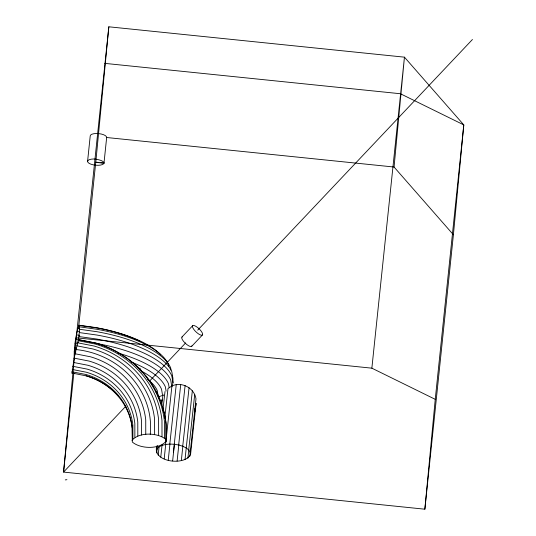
<?xml version="1.0" encoding="UTF-8"?>
<svg xmlns="http://www.w3.org/2000/svg" width="536" height="536" viewBox="0 0 536 536"><rect width="100%" height="100%" fill="white"/><g stroke="black" fill="none" stroke-linecap="round" stroke-linejoin="round"><path stroke-width="0.8" d="M71.992 373.096L74.149 358.149L78.39 339.623L78.477 340.97L79.556 329.278L79.013 325.225C75.409 335.945 73.995 347.676 74.176 358.979M161.504 403.575L161.845 399.789L161.276 404.184M194.809 410.596L195.01 408.392M194.782 412.11L196.109 403.307L190.588 454.32C185.436 466.199 151.668 462.347 156.834 445.925M76.253 337.807L63.556 472.089L424.86 509.2L453.402 234.761L463.794 124.895L404.445 57.164L108.835 26.8L76.253 337.807L371.863 368.172L435.245 399.333L424.86 509.2M78.712 326.391L96.085 159.091A8.254 3.069 5.9 0 0 87.589 161.296L90.236 135.822A8.254 3.069 5.9 0 1 98.738 133.618A8.254 3.069 5.9 0 1 106.657 137.511L394.06 167.031L453.402 234.761M108.835 26.8L96.065 159.319A8.254 3.069 5.9 0 1 103.984 163.219L106.657 137.511M394.06 167.031L404.445 57.164L371.863 368.172M73.861 373.016L63.556 472.089L125.973 406.053M156.7 453.014L157.45 445.51M158.214 455.198L159.138 446.341M160.773 457.201L162.066 444.833M156.324 450.803C157.249 446.642 161.932 445.262 165.591 444.478L171.929 385.933C181.778 381.344 194.414 388.064 195.982 398.844L189.798 456.417M164.19 458.89L165.718 444.317M165.591 444.478L169.798 444.076L176.237 384.66M168.244 460.143L169.919 444.136M169.798 444.076L174.26 444.243L180.733 384.533M173.456 452.565L174.307 444.438M172.652 460.88L174.401 444.143M190.588 454.32C190.113 448.525 183.419 446.354 178.669 444.987L185.108 385.572M177.115 461.054L178.87 444.243M182.722 446.24L189.067 387.695M181.329 460.645L182.85 446.073M185 459.687L192.337 390.764M188.699 449.925L194.695 394.563M187.895 458.247L188.819 449.389M435.245 399.333L463.794 124.895L400.405 93.733L104.795 63.369M164.773 418.167L167.989 388.567L171.929 385.933M161.725 405.115L162.884 395.447M162.87 410.275L165.014 391.521M172.029 386.141L172.981 382.764L172.954 378.604L171.842 371.87A99.307 36.877 5.9 0 0 96.949 335.047L79.362 332.588M132.024 440.371C138.971 431.862 157.973 432.505 165.939 439.466L166.234 441.121C159.293 449.63 140.291 448.994 132.325 442.033L131.997 426.931A65.03 60.38 5.4 0 0 86.082 374.53L71.898 371.75M181.945 337.023L192.679 325.674M149.457 381.21L185.664 342.906M197.73 330.136L472.444 39.497M191.674 346.357L202.407 335A6.74 2.178 43.4 0 0 196.498 326.719A6.74 2.178 43.4 0 0 193.717 329.292A6.74 2.178 43.4 0 0 202.407 335M147.648 379.354A86.51 32.127 5.9 0 1 157.276 390.65L158.314 396.915L163.909 394.978M65.278 479.894L66.92 479.687M95.797 162.14L99.08 162.482M100.728 162.649L104.011 162.984A8.254 3.069 5.9 0 1 95.509 165.195A8.254 3.069 5.9 0 1 87.589 161.296M95.776 162.375L103.984 163.219M79.013 325.225L95.455 327.523A87.495 32.488 5.9 0 1 140.707 341.72M79.375 325.466L96.212 327.818A91.596 34.016 5.9 0 1 160.706 354.892M79.562 326.846L96.735 329.245A95.08 35.309 5.9 0 1 168.438 364.5L168.713 366.142M77.867 328.153L79.502 328.387M79.556 329.278L96.989 331.71A97.713 36.287 5.9 0 1 170.676 367.944L171.044 370.168M77.157 331.127L79.556 331.462M76.427 334.859L79.717 335.315M78.993 336.561L96.621 339.02A99.763 37.044 5.9 0 1 171.855 376.011L172.981 382.764M75.717 339.087L78.946 339.536M75.08 343.529L77.472 343.864M74.558 347.884L76.146 348.105M74.189 351.857L75.784 352.078M174.26 444.243L178.669 444.987M78.39 339.623L95.683 343.013A97.405 90.437 5.4 0 1 164.458 421.504L164.492 437.892M78.551 339.724L95.998 343.147A99.006 91.924 5.4 0 1 165.905 422.931L165.939 439.466M78.008 340.655L95.053 343.991A94.772 87.998 5.4 0 1 161.972 420.371L162.006 436.518M77.439 342.759L94.148 346.035A91.288 84.755 5.4 0 1 158.602 419.601L158.636 435.426M76.715 345.787L93.029 348.99A87.18 80.949 5.4 0 1 154.589 419.246L154.623 434.703M75.013 353.753L90.47 356.788A78.269 72.675 5.4 0 1 145.732 419.862L145.765 434.508M74.149 358.149L89.197 361.097A74.069 68.769 5.4 0 1 141.497 420.787L141.531 435.051M73.352 362.423L88.058 365.304A70.424 65.385 5.4 0 1 137.786 422.053L137.812 435.982M72.688 366.276L87.113 369.103A67.583 62.752 5.4 0 1 134.838 423.567L134.864 437.242M72.193 369.458L86.443 372.252A65.74 61.044 5.4 0 1 132.861 425.236L132.894 438.736M71.831 372.989L86.37 375.917A67.087 62.29 5.4 0 1 114.932 392.352M139.836 368.138L142.094 372.393M172.25 376.212L172.719 377.806M171.842 386.818L170.723 380.091A99.046 36.783 5.9 0 0 96.031 343.368M169.135 387.528L168.518 383.83A97.204 36.1 5.9 0 0 118.027 353.023M166.073 391.059L165.396 386.965A94.363 35.041 5.9 0 0 131.642 362.189M162.622 395.709L161.557 389.29A90.718 33.688 5.9 0 0 140.07 370.376M195.54 405.732L195.633 408.613M166.234 441.121L166.2 424.552A99.462 92.346 5.4 0 0 162.368 406.737M165.369 441.108L165.369 442.756M191.922 345.814A6.74 2.178 43.4 0 1 185.208 343.174A6.74 2.178 43.4 0 1 182.528 336.802M76.775 342.223A82.544 30.653 5.9 0 1 78.383 342.39M75.884 349.546A82.732 76.816 5.4 0 1 150.227 434.388M86.055 375.776A65.486 60.803 5.4 0 1 132.204 427.762M155.695 391.387A99.462 92.346 5.4 0 1 156.881 393.612M158.716 397.397A99.462 92.346 5.4 0 1 160.056 400.479M160.981 402.817A99.462 92.346 5.4 0 1 161.557 404.385M116.071 393.471A67.087 62.29 5.4 0 1 118.248 395.789"/></g></svg>
